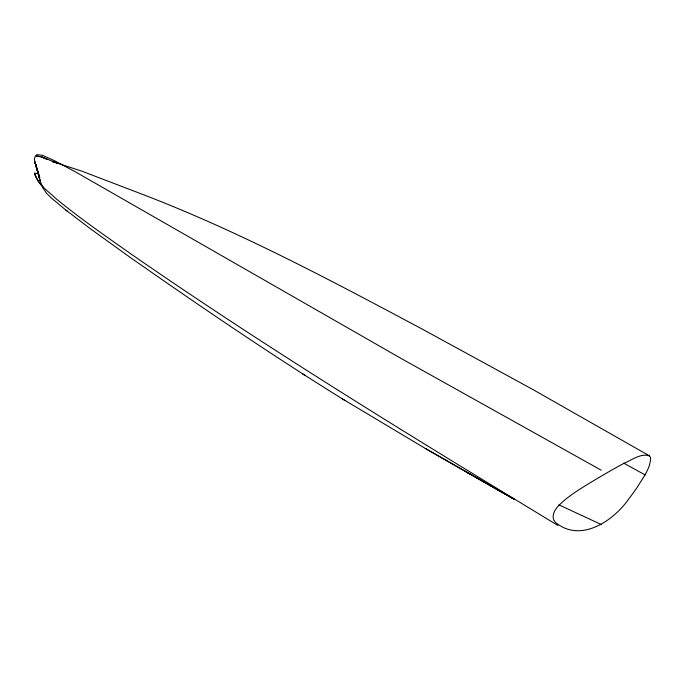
<?xml version="1.0" encoding="UTF-8"?>
<svg xmlns="http://www.w3.org/2000/svg" width="685" height="685" viewBox="0 0 685 685"><rect width="100%" height="100%" fill="white"/><g stroke="black" fill="none" stroke-linecap="round" stroke-linejoin="round"><path stroke-width="1.03" d="M34.473 158.535L35.406 155.949L37.059 154.673L42.53 155.29L54.32 160.615L75.204 171.738L400.845 358.298L601.207 470.193M649.56 455.919C640.706 452.871 631.904 460.174 623.966 463.325C612.458 469.456 601.259 476.144 590.059 482.814C579.125 489.595 567.882 496.265 558.797 505.487C554.567 509.657 550.492 516.927 555.252 522.227C580.82 543.753 614.471 520.317 629.772 497.558A113.016 65.246 -60 0 0 637.478 486.915C642.83 477.813 650.622 468.6 650.587 457.606L649.56 455.919L532.63 389.388L421.224 328.552C330.795 280.388 240.101 231.907 144.329 195.054L81.78 171.139L52.18 161.497L57.403 163.167L41.151 156.728L37.392 156.343M40.312 156.523L36.63 156.334L41.151 156.728L47.102 159.271L41.151 156.728M557.89 525.455C414.134 438.117 270.352 350.523 132.042 254.7C106.329 236.616 80.41 218.738 56.127 198.744C48.267 191.149 37.375 184.411 34.473 173.245L38.017 173.476M601.207 524.487L558.9 504.862M623.718 463.163L645.279 474.996M467.512 472.693L514.195 499.228L425.248 448.41L342.526 398.978M465.261 471.22L511.969 498.004M425.248 448.41L469.85 473.994M43.189 188.332L46.631 193.35L51.118 197.794L65.871 210.089L90.583 228.893L129.619 257.003C200.294 306.46 271.637 355.035 344.966 400.494M302.445 373.753L304.902 375.371M65.871 210.089L67.293 211.168M43.506 187.673L42.119 186.26M41.46 185.524L37.701 180.112L34.473 173.245M43.164 188.127L40.141 181.02L35.971 165.085M36.382 167.585L34.327 159.237M39.079 156.411L36.442 156.36L39.079 156.411M39.704 177.552L34.884 161.9L39.995 180.369L35.055 162.499L39.704 177.552"/></g></svg>
